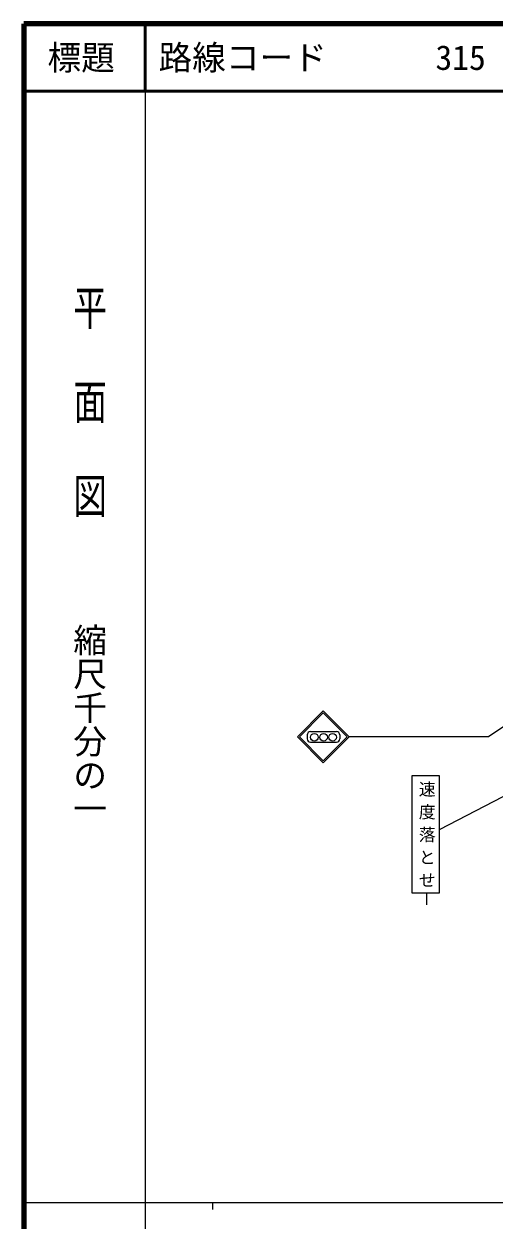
# Model space of a CAD drawing. Units: millimetres, scale not verified. Extents: x 40000 to 680000, y 20000 to 380000.
# Drawn here: x 40000 to 109857, y 202409 to 380000 of the extents above; entities that cross this region are included whole.
import ezdxf
from ezdxf.enums import TextEntityAlignment as Align

# ---------------------------------------------------------------- set-up
doc = ezdxf.new("R2010")
doc.units = ezdxf.units.MM
doc.header["$LTSCALE"] = 1000
for name, color, linetype, lineweight in [('M-STR-STRC', 7, 'Continuous', 13), ('M-TTL', 2, 'Continuous', 140), ('M-TTL-BAND', 7, 'Continuous', 25), ('M-TTL-LINE', 7, 'Continuous', 50)]:
    doc.layers.add(name, color=color, linetype=linetype, lineweight=lineweight)
doc.layers.add('M-TTL-TXT', color=7, linetype='Continuous')
doc.styles.add('@ＭＳ ゴシック', font='')
doc.styles.add('ＭＳ ゴシック', font='')
doc.styles.get('@ＭＳ ゴシック').set_extended_font_data('@MS Gothic')
doc.styles.get('ＭＳ ゴシック').set_extended_font_data('MS Gothic')

msp = doc.modelspace()

# ---------------------------------------------------------------- linework, layer by layer
at = {"layer": 'M-STR-STRC'}
for p, q in [((125816, 285449), (109027, 274151)), ((138580, 279491), (101711, 260364)), ((82093, 274429), (82093, 273864)), ((82593, 274929), (86432, 274929)), ((86932, 274429), (86932, 273864)), ((109027, 274151), (88347, 274151)), ((82593, 273364), (86432, 273364)), ((97683, 250945), (97683, 268422)), ((97683, 268422), (101711, 268422)), ((101711, 268422), (101711, 250945)), ((101711, 250945), (97683, 250945)), ((99823, 250945), (99823, 249217))]:
    msp.add_line(p, q, dxfattribs=at)
at = {"layer": 'M-STR-STRC', "lineweight": 25}
for p, q in [((80625, 274151), (84486, 278011)), ((80922, 274151), (84486, 277714)), ((84486, 278011), (88347, 274151)), ((84486, 277714), (88050, 274151)), ((84486, 270290), (80625, 274151)), ((84486, 270587), (80922, 274151)), ((88347, 274151), (84486, 270290)), ((88050, 274151), (84486, 270587))]:
    msp.add_line(p, q, dxfattribs=at)
at = {"layer": 'M-STR-STRC'}
for centre in [(83154, 274090), (84523, 274090), (85863, 274090)]:
    msp.add_circle(centre, 568, dxfattribs=at)
for centre, start, end in [((82593, 274429), 90, 180), ((82593, 273864), 180, 270), ((86432, 274429), 360, 90), ((86432, 273864), 270, 0)]:
    msp.add_arc(centre, 500, start, end, dxfattribs=at)
at = {"layer": 'M-TTL'}
for p, q in [((40000, 380000), (40000, 20000)), ((680000, 380000), (40000, 380000))]:
    msp.add_line(p, q, dxfattribs=at)
at = {"layer": 'M-TTL-BAND'}
for p, q in [((58000, 370000), (58000, 20000)), ((40000, 205000), (579000, 205000)), ((68000, 205000), (68000, 204000))]:
    msp.add_line(p, q, dxfattribs=at)
at = {"layer": 'M-TTL-LINE'}
for p, q in [((58000, 380000), (58000, 370000)), ((40000, 370000), (680000, 370000))]:
    msp.add_line(p, q, dxfattribs=at)

# ---------------------------------------------------------------- texts
at = {"layer": 'M-STR-STRC', "insert": (98749, 267652), "char_height": 1833, "attachment_point": 7, "rotation": 270, "style": '@ＭＳ ゴシック'}
msp.add_mtext('\\T1.35;速度落とせ', dxfattribs=at)
at = {"layer": 'M-TTL-BAND', "style": '@ＭＳ ゴシック', "width": 1.4}
msp.add_text('平  面  図', height=3666, rotation=270, dxfattribs=at).set_placement((49777, 306475), align=Align.MIDDLE_RIGHT)
at = {"layer": 'M-TTL-BAND', "style": '@ＭＳ ゴシック'}
msp.add_text('縮尺千分の一', height=3666, rotation=270, dxfattribs=at).set_placement((49777, 261030), align=Align.MIDDLE_RIGHT)
at = {"layer": 'M-TTL-TXT', "style": 'ＭＳ ゴシック'}
msp.add_text('標題', height=3666, dxfattribs=at).set_placement((48500, 375000), align=Align.MIDDLE_CENTER)
for s, p in [('路線コード', (60000, 375000)), ('315', (101142, 375000))]:
    msp.add_text(s, height=3666, dxfattribs=at).set_placement(p, align=Align.MIDDLE_LEFT)

doc.saveas('drawing.dxf')
